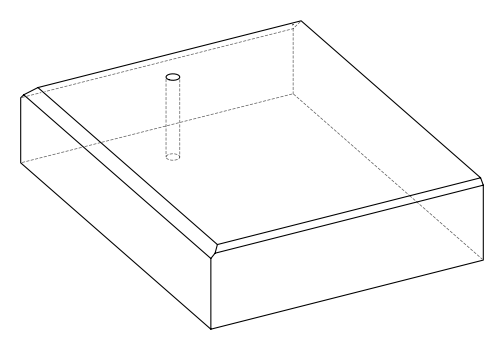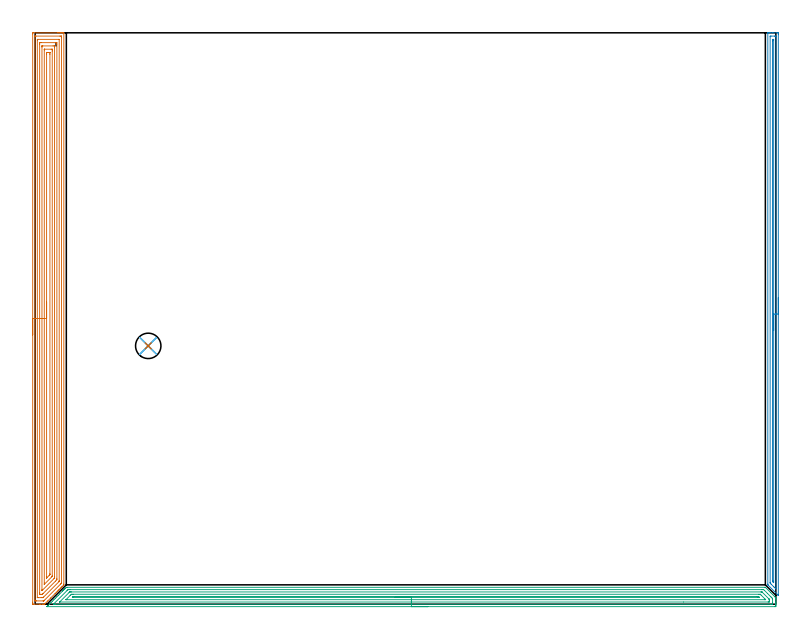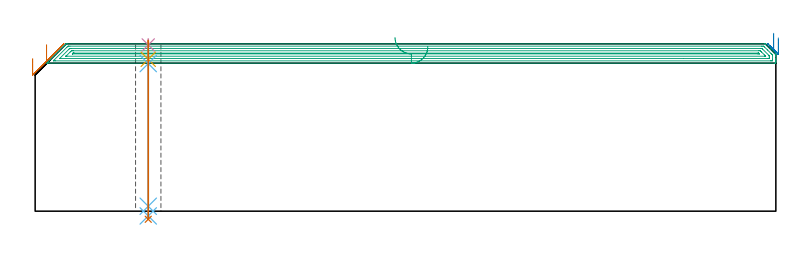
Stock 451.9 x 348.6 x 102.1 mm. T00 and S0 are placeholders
(PLAN: 7 operations, 4 tool changes, 46.7 min)
(1 AREA_MILL | FG_CHAMFER_SURFACE | UGT0205_001 | 19.65 min | 62925 mm3)
(2 AREA_MILL_1 | FG_CHAMFER_SURFACE_1 | UGT0205_001 | 8.33 min | 7109 mm3)
(3 AREA_MILL_2 | FG_CHAMFER_SURFACE_2 | UGT0205_001 | 17.67 min | 30243 mm3)
(4 SPOT_DRILL | STEP1HOLE | NXT0321_9005460120000 | 0.03 min | 1 mm3)
(5 DRILL_BLIND_HOLE_INTO_CENTER | STEP1HOLE | UGT0301_185 | 0.05 min | 245 mm3)
(6 GUN_DRILL_THROUGH_HOLE | STEP1HOLE | UGT0307_002 | 0.5 min | 2612 mm3)
(7 SPADE_DRILL_TO_ENLARGE_THROUGH_HOLE | STEP1HOLE | UGT0306_006 | 0.44 min | 16363 mm3)
(TOOL UGT0205_001 | Chamfer Mill 20 x 3 x 45 deg. | D20 FL50 Z2)
(TOOL NXT0321_9005460120000 | NC Spot Drill, 142deg, 12mm, Carbide, Uncoated | D12 PA142 FL30 Z2)
(TOOL UGT0301_185 | Twist Drill 6.3 mm | D6.3 PA118 FL61 Z2)
(TOOL UGT0307_002 | Gun Drill 6 mm | D6 PA130 FL24 Z1)
(TOOL UGT0306_006 | Spade Drill 15.5mm | D15.5 PA132 FL10 Z2)
(OP 1 AREA_MILL)
G17 G21 G94 G90
T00 M6
G54
G17 G0 G90 X-1.5 Y164.3 S1061 M3
G43 Z112.1 H0
Z93.1
G94 G1 Y164.338 Z92.228 F250.
Y164.452 Z91.364
Y164.641 Z90.512
Y164.903 Z89.68
Y165.237 Z88.874
Y165.64 Z88.1
Y166.108 Z87.364
Y166.64 Z86.672
Y167.229 Z86.029
Y167.872 Z85.44
Y168.564 Z84.909
Y169.3 Z84.44
Y170.074 Z84.037
Y170.88 Z83.703
Y171.712 Z83.441
Y172.563 Z83.252
Y173.428 Z83.138
Y174.3 Z83.1
Y347.987
X-1.497 Y348.294 Z83.102
X-1.492 Y348.59 Z83.106
X-1.191 Y348.6 Z83.406
X13.627 Z98.222
X14.238 Z98.833
X14.797 Z99.394
X15.13 Z99.726
X15.689 Z100.285
X16.021 Z100.616
X16.686 Z101.285
X17.062 Z101.661
X17.449 Y348.593 Z102.041
X17.497 Y348.59 Z102.088
X17.5 Y348.433 Z102.1
Y12.222
Y11.805 Z102.085
X17.386 Y11.684 Z101.983
X16.484 Y10.784 Z101.084
X16.138 Y10.436 Z100.734
X15.586 Y9.886 Z100.186
X15.245 Y9.543 Z99.841
X14.688 Y8.987 Z99.287
X14.352 Y8.65 Z98.948
X13.789 Y8.089 Z98.389
X13.459 Y7.757 Z98.055
X12.891 Y7.191 Z97.491
X12.159 Y6.459 Z96.758
X9.506 Y3.805 Z94.105
X7.703 Y2.003 Z92.302
X5.867 Y0.166 Z90.465
X5.772 Y0.073 Z90.37
X5.706 Y0.01 Z90.303
X5.44 Y0. Z90.039
X5.1 Z89.699
X4.435 Z89.03
X3.212 Z87.808
X2.653 Z87.247
X-0.912 Y0.001 Z83.685
X-1.142 Y0.002 Z83.455
X-1.491 Y0.007 Z83.106
X-1.493 Y0.03 Z83.104
X-1.498 Y0.613 Z83.102
X-1.5 Y1.202 Z83.1
Y174.3
X-0.086 Z84.514
X-0.085 Y346.331 Z84.515
X-0.083 Y346.461 Z84.517
X-0.08 Y346.547 Z84.52
X-0.076 Y346.592 Z84.524
X-0.069 Y346.593 Z84.531
X-0.021 Y346.596 Z84.579
X0.472 Y346.6 Z85.072
X15.13 Z99.73
X15.624 Y346.598 Z100.224
X16.021 Y346.592 Z100.621
X16.071 Y346.59 Z100.671
X16.08 Y346.396 Z100.68
X16.084 Y346.266 Z100.684
X16.085 Y346.201 Z100.685
X16.086 Y346.136 Z100.686
X16.085 Y13.051 Z100.685
X16.083 Y12.985 Z100.683
X16.079 Y12.859 Z100.679
X16.021 Y12.783 Z100.621
X15.744 Y12.499 Z100.344
X15.472 Y12.222 Z100.072
X5.649 Y2.399 Z90.249
X5.487 Y2.238 Z90.087
X5.326 Y2.083 Z89.926
X5.261 Y2.022 Z89.861
X5.202 Y2.01 Z89.802
X5.08 Y2.006 Z89.68
X4.832 Y2.001 Z89.432
X0.87 Y2. Z85.47
X0.376 Y2.001 Z84.976
X-0.021 Y2.008 Z84.579
X-0.071 Y2.01 Z84.529
X-0.08 Y2.204 Z84.52
X-0.084 Y2.334 Z84.516
X-0.085 Y2.399 Z84.515
X-0.086 Y2.464 Z84.514
Y174.3
X1.328 Z85.928
X1.329 Y343.956 Z85.929
X1.331 Y344.415 Z85.931
X1.333 Y344.523 Z85.933
X1.335 Y344.574 Z85.935
X1.343 Y344.59 Z85.943
X1.393 Y344.593 Z85.993
X1.578 Y344.599 Z86.178
X14.423 Z99.023
X14.546 Y344.597 Z99.146
X14.644 Y344.592 Z99.244
X14.666 Y344.589 Z99.266
X14.668 Y344.583 Z99.268
X14.67 Y344.56 Z99.27
X14.671 Y344.415 Z99.271
Y14.467
X14.669 Y14.008 Z99.269
X14.666 Y13.9 Z99.266
X14.665 Y13.877 Z99.265
X14.65 Y13.857 Z99.25
X14.617 Y13.82 Z99.217
X14.523 Y13.723 Z99.123
X5.156 Y4.356 Z89.756
X4.983 Y4.185 Z89.583
X4.8 Y4.011 Z89.4
X4.617 Y4.003 Z89.217
X4.435 Y4.001 Z89.035
X3.729 Y4. Z88.329
X1.762 Z86.362
X1.577 Y4.001 Z86.177
X1.454 Y4.003 Z86.054
X1.356 Y4.008 Z85.956
X1.334 Y4.011 Z85.934
X1.332 Y4.017 Z85.932
X1.33 Y4.04 Z85.93
X1.329 Y4.185 Z85.929
X1.328 Y174.3 Z85.928
X2.743 Z87.343
Y341.736
X2.748 Y342.534 Z87.348
X2.749 Y342.584 Z87.349
X2.79 Y342.59 Z87.39
X2.897 Y342.594 Z87.497
X3.113 Y342.598 Z87.713
X3.544 Y342.6 Z88.144
X12.456 Z97.056
X12.9 Y342.598 Z97.5
X13.107 Y342.595 Z97.707
X13.21 Y342.59 Z97.81
X13.251 Y342.586 Z97.851
X13.257 Y341.736 Z97.857
Y15.794
X13.251 Y14.998 Z97.851
X13.245 Y14.901 Z97.845
X12.408 Y14.056 Z97.008
X4.825 Y6.474 Z89.425
X4.435 Y6.087 Z89.035
X4.375 Y6.031 Z88.975
X4.35 Y6.01 Z88.95
X4.298 Y6.007 Z88.898
X4.191 Y6.003 Z88.791
X3.975 Y6.001 Z88.575
X3.515 Y6. Z88.115
X3.101 Y6.002 Z87.701
X2.893 Y6.005 Z87.493
X2.79 Y6.01 Z87.39
X2.75 Y6.014 Z87.35
X2.743 Y6.864 Z87.343
Y174.3
X4.157 Z88.757
Y339.95
X4.158 Y340.227 Z88.758
X4.162 Y340.507 Z88.762
X4.164 Y340.58 Z88.764
X4.193 Y340.59 Z88.793
X4.273 Y340.594 Z88.873
X4.435 Y340.598 Z89.035
X4.678 Y340.6 Z89.278
X10.916 Z95.516
X11.565 Y340.597 Z96.165
X11.815 Y340.593 Z96.415
X11.837 Y340.581 Z96.437
X11.839 Y340.569 Z96.439
X11.842 Y339.95 Z96.442
X11.843 Y339.671 Z96.443
Y16.687
X11.842 Y16.409 Z96.442
X11.839 Y16.101 Z96.439
X11.836 Y15.952 Z96.436
X11.693 Y15.794 Z96.293
X11.63 Y15.729 Z96.23
X11.565 Y15.663 Z96.165
X4.377 Y8.475 Z88.977
X4.26 Y8.361 Z88.86
X4.182 Y8.287 Z88.782
X4.16 Y8.269 Z88.76
X4.158 Y8.291 Z88.758
X4.157 Y8.929 Z88.757
Y174.3
X5.571 Z90.171
Y338.164
X5.573 Y338.488 Z90.173
X5.576 Y338.568 Z90.176
X5.577 Y338.583 Z90.177
X5.587 Y338.59 Z90.187
X5.638 Y338.594 Z90.238
X5.784 Y338.599 Z90.384
X9.782 Z94.382
X10.241 Y338.597 Z94.841
X10.392 Y338.59 Z94.992
X10.422 Y338.587 Z95.022
X10.424 Y338.534 Z95.024
X10.427 Y338.411 Z95.027
X10.428 Y338.164 Z95.028
X10.429 Y337.516 Z95.029
X10.428 Y17.256 Z95.028
X10.426 Y17.094 Z95.026
X10.423 Y17.014 Z95.023
X10.42 Y16.98 Z95.02
X10.402 Y16.959 Z95.002
X10.138 Y16.687 Z94.738
X5.635 Y12.184 Z90.235
X5.595 Y12.152 Z90.195
X5.577 Y12.139 Z90.177
X5.575 Y12.156 Z90.175
X5.572 Y12.191 Z90.172
X5.571 Y12.87 Z90.171
Y174.3
X6.985 Z91.585
X6.986 Y335.609 Z91.586
X6.99 Y336.378 Z91.59
X6.992 Y336.496 Z91.592
X7.004 Y336.59 Z91.604
X7.109 Y336.592 Z91.709
X7.779 Y336.599 Z92.379
X8. Y336.6 Z92.6
X8.671 Y336.599 Z93.271
X8.891 Y336.593 Z93.491
X8.964 Y336.59 Z93.564
X9.008 Y336.576 Z93.608
X9.011 Y336.501 Z93.611
X9.013 Y336.378 Z93.613
X9.014 Y336.255 Z93.614
X9.015 Y335.485 Z93.615
X9.014 Y18.473 Z93.614
X9.013 Y18.351 Z93.613
X9.01 Y18.226 Z93.61
X9.001 Y18.01 Z93.601
X8.891 Y17.894 Z93.491
X8.736 Y17.735 Z93.336
X8.583 Y17.58 Z93.183
X7.109 Y16.106 Z91.709
X7.011 Y16.011 Z91.611
X6.995 Y15.997 Z91.595
X6.993 Z91.593
X6.991 Y16.019 Z91.591
X6.987 Y16.151 Z91.587
X6.985 Y16.687 Z91.585
Y174.3
Y175.172 Z91.623
Y176.036 Z91.737
Y176.888 Z91.926
Y177.72 Z92.188
Y178.526 Z92.522
Y179.3 Z92.925
Y180.036 Z93.394
Y180.728 Z93.925
Y181.371 Z94.514
Y181.96 Z95.157
Y182.492 Z95.85
Y182.96 Z96.585
Y183.363 Z97.359
Y183.697 Z98.165
Y183.959 Z98.997
Y184.148 Z99.849
Y184.262 Z100.714
Y184.3 Z101.585
G0 Z112.1
M5
M2
(OP 2 AREA_MILL_1)
G17 G21 G94 G90
T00 M6
G54
G17 G0 G90 X453.4 Y187. S1061 M3
G43 Z112.1 H0
Z105.7
G94 G1 Y186.962 Z104.828 F250.
Y186.848 Z103.963
Y186.659 Z103.112
Y186.397 Z102.28
Y186.063 Z101.474
Y185.66 Z100.7
Y185.192 Z99.964
Y184.66 Z99.272
Y184.071 Z98.629
Y183.428 Z98.04
Y182.736 Z97.508
Y182. Z97.04
Y181.226 Z96.637
Y180.42 Z96.303
Y179.588 Z96.041
Y178.736 Z95.852
Y177.872 Z95.738
Y177. Z95.7
Y5.918
X453.399 Y5.565 Z95.701
X453.398 Y5.519 Z95.702
X453.391 Y5.413 Z95.705
X453.307 Y5.494 Z95.791
X453.234 Y5.565 Z95.864
X447.178 Y11.622 Z101.921
X447.054 Y11.748 Z102.045
X447.007 Y11.799 Z102.092
X447. Y12.262 Z102.1
Y348.435
X447.003 Y348.591 Z102.088
X447.034 Y348.6 Z102.056
X447.397 Z101.702
X447.768 Z101.331
X448.425 Z100.67
X449.641 Z99.456
X450.197 Z98.897
X452.583 Z96.513
X452.863 Y348.598 Z96.234
X453.391 Y348.592 Z95.705
X453.394 Y348.523 Z95.703
X453.399 Y347.988 Z95.701
X453.4 Y347.448 Z95.7
Y177.
X451.986 Z97.114
Y9.573
X451.975 Y9.287 Z97.125
X451.669 Y9.583 Z97.431
X451.088 Y10.162 Z98.012
X450.773 Y10.476 Z98.327
X448.989 Y12.262 Z100.111
X448.425 Y12.837 Z100.675
X448.415 Y13.155 Z100.685
X448.414 Y13.165 Z100.686
Y346.213
X448.425 Y346.59 Z100.675
X448.919 Y346.598 Z100.181
X451.088 Y346.6 Z98.012
X451.582 Y346.598 Z97.518
X451.975 Y346.59 Z97.125
X451.986 Y346.203 Z97.114
Y346.192
Y177.
X450.572 Z98.528
X450.571 Y14.048 Z98.529
Y13.675
X450.567 Y13.155 Z98.533
X450.566 Y13.148 Z98.534
X450.55 Y13.155 Z98.55
X450.2 Y13.502 Z98.9
X449.929 Y13.777 Z99.171
X449.863 Y13.849 Z99.238
X449.835 Y13.882 Z99.265
X449.833 Y13.924 Z99.267
X449.831 Y14.048 Z99.269
X449.829 Y14.421 Z99.271
Y343.524
X449.831 Y343.896 Z99.269
X449.836 Y344.417 Z99.264
X449.843 Y344.59 Z99.257
X450.021 Y344.597 Z99.079
X450.2 Y344.598 Z98.9
X450.382 Y344.594 Z98.718
X450.503 Y344.59 Z98.597
X450.565 Y344.578 Z98.535
X450.567 Y344.541 Z98.533
X450.569 Y344.417 Z98.531
X450.571 Y344.044 Z98.529
X450.572 Y177. Z98.528
Y176.128 Z98.566
Y175.264 Z98.68
Y174.412 Z98.869
Y173.58 Z99.132
Y172.774 Z99.465
Y172. Z99.868
Y171.264 Z100.337
Y170.572 Z100.868
Y169.929 Z101.457
Y169.34 Z102.101
Y168.808 Z102.793
Y168.34 Z103.528
Y167.937 Z104.302
Y167.603 Z105.108
Y167.341 Z105.94
Y167.152 Z106.792
Y167.038 Z107.657
Y167. Z108.528
G0 Z112.1
M5
M2
(OP 3 AREA_MILL_2)
G17 G21 G94 G90
T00 M6
G54
G17 G0 G90 X239.55 Y-1.5 S1061 M3
G43 Z112.1 H0
Z100.3
G94 G1 X239.512 Z99.428 F250.
X239.398 Z98.564
X239.209 Z97.712
X238.947 Z96.88
X238.613 Z96.074
X238.21 Z95.3
X237.742 Z94.564
X237.211 Z93.872
X236.621 Z93.229
X235.978 Z92.64
X235.286 Z92.109
X234.55 Z91.64
X233.776 Z91.237
X232.97 Z90.903
X232.138 Z90.641
X231.287 Z90.452
X230.422 Z90.338
X229.55 Z90.3
X7.45
X7.232 Y-1.494 Z90.304
X7.219 Y-1.492 Z90.305
X7.232 Y-1.467 Z90.331
X7.574 Y-1.126 Z90.674
X7.762 Y-0.937 Z90.86
X7.828 Y-0.872 Z90.927
X8.025 Y-0.675 Z91.125
X8.722 Y0.022 Z91.821
X9.616 Y0.916 Z92.715
X10.51 Y1.81 Z93.609
X11.404 Y2.704 Z94.504
X12.298 Y3.598 Z95.398
X13.192 Y4.492 Z96.292
X14.086 Y5.386 Z97.186
X14.98 Y6.28 Z98.08
X16.657 Y7.958 Z99.756
X16.768 Y8.07 Z99.866
X17.106 Y8.406 Z100.206
X17.321 Y8.621 Z100.42
X17.546 Y8.847 Z100.645
X17.662 Y8.964 Z100.76
X18.014 Y9.314 Z101.114
X18.201 Y9.501 Z101.301
X18.903 Y10.203 Z102.001
X19.005 Y10.299 Z102.086
X19.45 Y10.3 Z102.1
X445.014
X445.495 Y10.298 Z102.087
X445.605 Y10.195 Z101.994
X448.733 Y7.068 Z98.865
X451.402 Y4.4 Z96.196
X451.868 Y3.93 Z95.73
X451.899 Y3.89 Z95.688
X451.9 Y3.511 Z95.309
Y3.416 Z95.215
Y2.621 Z94.416
Y1.372 Z93.169
Y0.842 Z92.637
Y0.218 Z92.013
Y-0.047 Z91.748
Y-0.672 Z91.124
X451.898 Y-0.937 Z90.859
X451.892 Y-1.491 Z90.305
X451.832 Y-1.494 Z90.303
X451.272 Y-1.5 Z90.3
X229.55
Y-0.086 Z91.714
X12.298
X11.44 Y-0.083 Z91.717
X11.404 Y-0.08 Z91.72
X11.115 Y-0.047 Z91.753
X11.256 Y0.1 Z91.9
X11.404 Y0.253 Z92.053
X19.45 Y8.3 Z100.1
X19.727 Y8.572 Z100.372
X20.009 Y8.847 Z100.647
X20.31 Y8.881 Z100.681
X20.344 Y8.883 Z100.683
X21.2 Y8.886 Z100.686
X443.187
X444.084 Y8.883 Z100.683
X444.12 Y8.881 Z100.681
X444.491 Y8.847 Z100.647
X445.014 Y8.334 Z100.134
X446.802 Y6.548 Z98.348
X448.95 Y4.4 Z96.2
X449.484 Y3.865 Z95.665
X449.832 Y3.511 Z95.311
X449.881 Y3.458 Z95.258
X449.89 Y3.407 Z95.207
X449.894 Y3.304 Z95.104
X449.899 Y3.098 Z94.898
Y0.842 Z92.642
X449.898 Y0.431 Z92.231
X449.89 Y-0.047 Z91.753
X449.519 Y-0.082 Z91.718
X449.484 Y-0.083 Z91.717
X448.629 Y-0.086 Z91.714
X229.55
Y1.328 Z93.128
X15.026 Y1.329 Z93.129
X14.98 Y1.33 Z93.13
X14.961 Y1.332 Z93.132
X14.948 Y1.335 Z93.135
X14.954 Y1.349 Z93.149
X14.963 Y1.362 Z93.162
X14.98 Y1.381 Z93.181
X20.668 Y7.068 Z98.868
X20.956 Y7.35 Z99.15
X21.055 Y7.443 Z99.243
X21.09 Y7.465 Z99.265
X21.138 Y7.467 Z99.267
X21.238 Y7.47 Z99.27
X21.727 Y7.471 Z99.271
X22.132 Y7.472 Z99.272
X442.821 Y7.471 Z99.271
X443.226 Y7.47 Z99.27
X443.361 Y7.467 Z99.267
X443.406 Y7.465 Z99.265
X443.447 Y7.442 Z99.242
X443.525 Y7.368 Z99.168
X443.831 Y7.068 Z98.868
X447.696 Y3.205 Z95.005
X447.841 Y3.058 Z94.858
X447.874 Y3.02 Z94.82
X447.888 Y3.001 Z94.801
X447.892 Y2.959 Z94.759
X447.897 Y2.824 Z94.624
X447.9 Y2.621 Z94.421
Y2.418 Z94.218
X447.899 Y1.732 Z93.532
X447.897 Y1.532 Z93.332
X447.889 Y1.336 Z93.136
X447.696 Y1.333 Z93.133
X447.207 Y1.329 Z93.129
X395.51 Y1.328 Z93.128
X229.55
Y2.743 Z94.543
X19.328
X18.86 Y2.745 Z94.545
X18.82 Y2.747 Z94.547
X18.81 Y2.75 Z94.55
Y2.752 Z94.552
X18.849 Y2.797 Z94.597
X18.911 Y2.862 Z94.662
X18.987 Y2.938 Z94.738
X21.339 Y5.289 Z97.089
X21.74 Y5.68 Z97.48
X22.132 Y6.05 Z97.85
X22.26 Y6.053 Z97.853
X23.027 Y6.057 Z97.857
X23.149
X441.561
X442.332 Y6.051 Z97.851
X442.379 Y6.05 Z97.85
X442.428 Y6.011 Z97.811
X442.536 Y5.909 Z97.709
X442.746 Y5.703 Z97.503
X443.162 Y5.289 Z97.089
X445.014 Y3.437 Z95.237
X445.381 Y3.07 Z94.87
X445.561 Y2.887 Z94.687
X445.649 Y2.795 Z94.595
X445.685 Y2.755 Z94.555
X445.674 Y2.75 Z94.55
X445.014 Y2.744 Z94.544
X444.891 Y2.743 Z94.543
X229.55
Y4.157 Z95.957
X23.027
X22.782 Y4.159 Z95.959
X22.713 Y4.161 Z95.961
X22.685 Y4.163 Z95.963
X22.717 Y4.206 Z96.006
X22.837 Y4.335 Z96.135
X22.899 Y4.4 Z96.2
X22.962 Y4.464 Z96.264
X23.027 Y4.526 Z96.326
X23.119 Y4.609 Z96.409
X23.153 Y4.636 Z96.436
X23.19 Y4.638 Z96.438
X23.351 Y4.641 Z96.441
X23.676 Y4.643 Z96.443
X23.921
X440.544
X441.196 Y4.641 Z96.441
X441.315 Y4.638 Z96.438
X441.342 Y4.636 Z96.436
X441.376 Y4.614 Z96.414
X441.438 Y4.56 Z96.36
X441.597 Y4.4 Z96.2
X441.756 Y4.234 Z96.034
X441.813 Y4.163 Z95.963
X441.763 Y4.161 Z95.961
X441.681 Y4.158 Z95.958
X441.438 Y4.157 Z95.957
X440.788
X229.55
X228.679 Z95.995
X227.814 Z96.109
X226.962 Z96.298
X226.13 Z96.56
X225.324 Z96.894
X224.55 Z97.297
X223.814 Z97.765
X223.122 Z98.296
X222.479 Z98.886
X221.89 Z99.529
X221.359 Z100.221
X220.89 Z100.957
X220.487 Z101.731
X220.153 Z102.537
X219.891 Z103.369
X219.702 Z104.22
X219.588 Z105.085
X219.55 Z105.957
G0 Z112.1
M5
M2
(OP 4 SPOT_DRILL)
G17 G21 G94 G90
T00 M6
G54
G17 G0 G90 X69. Y157.6 S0 M3
G43 Z112.1 H0
G94 G81 G98 Z101.424 F250. R105.1
G80
M5
M2
(OP 5 DRILL_BLIND_HOLE_INTO_CENTER)
G17 G21 G94 G90
T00 M6
G54
G17 G0 G90 X69. Y157.6 S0 M3
G43 Z112.1 H0
G94 G81 G98 Z92.65 F250. R104.1
G80
M5
M2
(OP 6 GUN_DRILL_THROUGH_HOLE)
G17 G21 G94 G90
T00 M6
G54
G17 G0 G90 X69. Y157.6 M8
G43 Z112.1 H0
Z102.695
S716 M3
G94 G1 Z90.054 F125. M26
G4 X.084
Z3. F250.
G4 X.084
Z-2.899 F125.
G4 X.084
M5
M9
G0 Z102.695
Z112.1
M2
(OP 7 SPADE_DRILL_TO_ENLARGE_THROUGH_HOLE)
G17 G21 G94 G90
T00 M6
G54
G17 G0 G90 X69. Y157.6 S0 M3
G43 Z112.1 H0
G94 G73 G98 Z-4.951 F250. Q15.293 R104.1
G80
M5
M2
